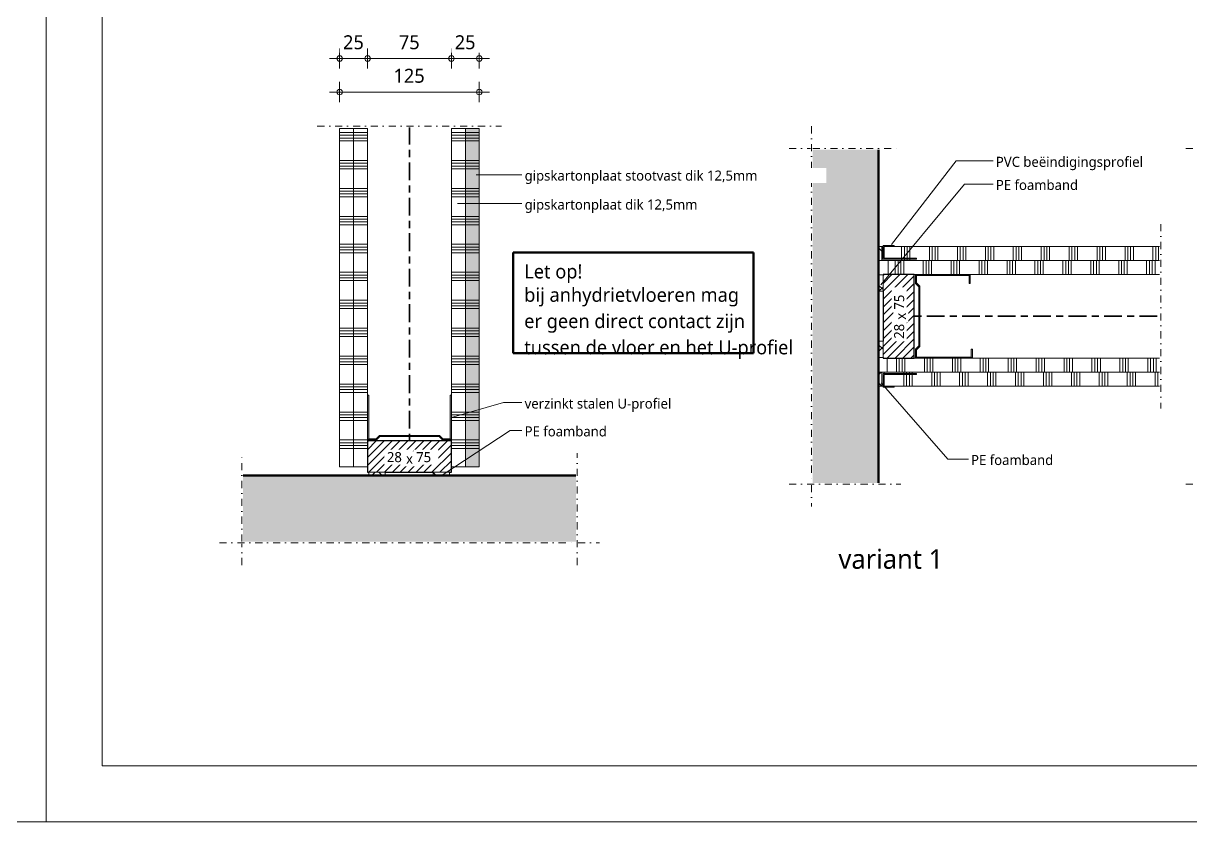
# Model space of a CAD drawing. Header units: millimetres. Extents: x -617 to 12931, y -7813 to -1363.
# Drawn here: x 1490 to 2535, y -4333 to -3619 of the extents above; entities that cross this region are included whole.
import ezdxf

# ---------------------------------------------------------------- set-up
doc = ezdxf.new("R2010")
doc.units = ezdxf.units.MM
doc.linetypes.add('Center', pattern=[31.75, 6.35, -4.7625, 15.875, -4.7625])
doc.linetypes.add('Dash dot', pattern=[15.875, 6.35, -4.7625, 0, -4.7625])
for name, color, linetype, lineweight in [('A-ANNO-DIMS', 211, 'Continuous', 13), ('A-ANNO-DIMS-5', 211, 'Continuous', 13), ('A-ANNO-IDEN', 131, 'Continuous', 18), ('A-ANNO-NOTE', 131, 'Continuous', 18), ('A-DETL', 90, 'Continuous', 13), ('A-DETL-CNTR', 5, 'Center', 35), ('A-DETL-GENF', 92, 'Continuous', 18), ('G-ANNO-TEXT', 231, 'Continuous', 13)]:
    doc.layers.add(name, color=color, linetype=linetype, lineweight=lineweight)
doc.styles.add('Segoe UI_2', font='segoeui.ttf', dxfattribs={"height": 9})
doc.styles.add('Segoe UI_3', font='segoeui.ttf', dxfattribs={"height": 12.5})
doc.styles.add('Segoe UI_4', font='segoeui.ttf', dxfattribs={"height": 17.5})
doc.dimstyles.new('2_5_mm', dxfattribs={"dimscale": 304.8, "dimtxt": 13.092049, "dimasz": 0.016404, "dimexe": 0.029528, "dimexo": 0.0625, "dimgap": 0.014764, "dimtad": 1, "dimdec": 0, "dimzin": 0, "dimdsep": 46, "dimtxsty": 'Segoe UI_3', "dimblk1": 'DOTBLANK', "dimblk2": 'DOTBLANK', "dimsah": 1, "dimcen": 0.09, "dimdle": 0.029528, "dimazin": 0, "dimtfac": 1, "dimtdec": 4, "dimtix": 1, "dimtmove": 0, "dimatfit": 3, "dimfxl": 0.029528, "dimfxlon": 1, "dimtvp": 1, "dimtfill": 1, "dimtolj": 1, "dimtzin": 0, "dimarcsym": 2})

# ---------------------------------------------------------------- blocks, each defined once
blk = doc.blocks.new('40  gipsplaat - D12_5-V122-22_1 Principedetails metalstud')
at = {"layer": 'A-DETL-GENF', "lineweight": 13}
h = blk.add_hatch(dxfattribs=at)
h.set_pattern_fill('FP_149', color=256, style=0, pattern_type=2)
h.set_pattern_definition([(270, (4025.7, 1798.286), (25, 1e-15), []), (270, (4028.2, 1798.286), (25, 1e-15), []), (270, (4030.7, 1798.286), (25, 1e-15), []), (270, (4033.2, 1798.286), (25, 1e-15), [])])
h.paths.add_polyline_path([(0, 12.5), (0, 0), (302.5, 0), (302.5, 12.5), (23, 12.5)])
at = {"layer": 'A-DETL-GENF'}
for p, q in [((302.5, 12.5), (0, 12.5)), ((0, 12.5), (0, 0)), ((0, 12.5), (0, 0)), ((302.5, 0), (302.5, 12.5)), ((302.5, 0), (302.5, 12.5)), ((0, 0), (23, 0)), ((23, 0), (25, 0)), ((23, 0), (25, 0)), ((25, 0), (64, 0)), ((64, 0), (302.5, 0)), ((64, 0), (302.5, 0))]:
    blk.add_line(p, q, dxfattribs=at)
blk = doc.blocks.new('40  gipsplaat - D12_5-V123-22_1 Principedetails metalstud')
at = {"layer": 'A-DETL-GENF', "lineweight": 13}
h = blk.add_hatch(dxfattribs=at)
h.set_pattern_fill('FP_150', color=256, style=0, pattern_type=2)
h.set_pattern_definition([(270, (4025.7, 1785.786), (25, 1e-15), []), (270, (4028.2, 1785.786), (25, 1e-15), []), (270, (4030.7, 1785.786), (25, 1e-15), []), (270, (4033.2, 1785.786), (25, 1e-15), [])])
h.paths.add_polyline_path([(0, 12.5), (0, 0), (302.5, 0), (302.5, 12.5)])
at = {"layer": 'A-DETL-GENF'}
for p, q in [((302.5, 12.5), (0, 12.5)), ((0, 12.5), (0, 0)), ((302.5, 12.5), (0, 12.5)), ((0, 12.5), (0, 0)), ((302.5, 0), (302.5, 12.5)), ((302.5, 0), (302.5, 12.5)), ((0, 0), (302.5, 0)), ((0, 0), (302.5, 0))]:
    blk.add_line(p, q, dxfattribs=at)
blk = doc.blocks.new('40  gipsplaat - D12_5-V124-22_1 Principedetails metalstud')
at = {"layer": 'A-DETL-GENF', "lineweight": 13}
h = blk.add_hatch(dxfattribs=at)
h.set_pattern_fill('FP_151', color=256, style=0, pattern_type=2)
h.set_pattern_definition([(270, (4025.7, 1885.786), (25, 1e-15), []), (270, (4028.2, 1885.786), (25, 1e-15), []), (270, (4030.7, 1885.786), (25, 1e-15), []), (270, (4033.2, 1885.786), (25, 1e-15), [])])
h.paths.add_polyline_path([(0, 12.5), (0, 0), (302.5, 0), (302.5, 12.5), (23, 12.5)])
at = {"layer": 'A-DETL-GENF'}
for p, q in [((23, 12.5), (0, 12.5)), ((0, 12.5), (0, 0)), ((0, 12.5), (0, 0)), ((25, 12.5), (23, 12.5)), ((25, 12.5), (23, 12.5)), ((64, 12.5), (25, 12.5)), ((302.5, 12.5), (64, 12.5)), ((302.5, 12.5), (64, 12.5)), ((302.5, 0), (302.5, 12.5)), ((302.5, 0), (302.5, 12.5)), ((0, 0), (302.5, 0))]:
    blk.add_line(p, q, dxfattribs=at)
blk = doc.blocks.new('40  gipsplaat - stootvast D12_5-V125-22_1 Principedetails metalstud')
at = {"layer": 'A-DETL-GENF'}
blk.add_hatch(color=256, dxfattribs=at).paths.add_polyline_path([(0, 0), (302.5, 0), (302.5, 12.5), (0, 12.5)])
at = {"layer": 'A-DETL-GENF', "lineweight": 13}
h = blk.add_hatch(dxfattribs=at)
h.set_pattern_fill('FP_152', color=256, style=0, pattern_type=2)
h.set_pattern_definition([(270, (4025.7, 1898.286), (25, 1e-15), []), (270, (4028.2, 1898.286), (25, 1e-15), []), (270, (4030.7, 1898.286), (25, 1e-15), []), (270, (4033.2, 1898.286), (25, 1e-15), [])])
h.paths.add_polyline_path([(0, 0), (302.5, 0), (302.5, 12.5), (0, 12.5)])
at = {"layer": 'A-DETL-GENF'}
for p, q in [((302.5, 12.5), (0, 12.5)), ((0, 12.5), (0, 0)), ((302.5, 12.5), (0, 12.5)), ((0, 12.5), (0, 0)), ((302.5, 0), (302.5, 12.5)), ((302.5, 0), (302.5, 12.5)), ((0, 0), (302.5, 0)), ((0, 0), (302.5, 0))]:
    blk.add_line(p, q, dxfattribs=at)
blk = doc.blocks.new('22 metalstud profiel - 75 mm hor-4394544-22_1 Principedetails metalstud')
at = {"layer": 'A-DETL-GENF'}
blk.add_hatch(color=256, dxfattribs=at).paths.add_polyline_path([(36.5, 0), (29.5, 0), (26.5, -3), (-26.5, -3), (-29.5, 0), (-36.5, 0), (-37.5, -1), (-37.5, -40), (-36.5, -40), (-36.5, -1), (-29.9, -1), (-26.9, -4), (26.9, -4), (29.9, -1), (36.5, -1), (36.5, -40), (37.5, -40), (37.5, -1)])
for p, q in [((-36.5, 0), (-37.5, -1)), ((-29.5, 0), (-36.5, 0)), ((-26.5, -3), (-29.5, 0)), ((29.5, 0), (26.5, -3)), ((36.5, 0), (29.5, 0)), ((37.5, -1), (36.5, 0)), ((-37.5, -1), (-37.5, -40)), ((-36.5, -40), (-36.5, -1)), ((-36.5, -1), (-29.9, -1)), ((-29.9, -1), (-26.9, -4)), ((-26.9, -4), (26.9, -4)), ((26.5, -3), (-26.5, -3)), ((26.9, -4), (29.9, -1)), ((29.9, -1), (36.5, -1)), ((36.5, -1), (36.5, -40)), ((37.5, -40), (37.5, -1)), ((-37.5, -40), (-36.5, -40)), ((36.5, -40), (37.5, -40)), ((37.5, -40), (36.5, -40))]:
    blk.add_line(p, q, dxfattribs=at)
blk = doc.blocks.new('00 afbreeklijn 1 s l - Type 1-V18-22_1 Principedetails metalstud')
at = {"layer": 'A-DETL-GENF', "linetype": 'Dash dot'}
blk.add_line((145, 0), (-20, 0), dxfattribs=at)
blk = doc.blocks.new('40  gipsplaat - D12_5-V132-22_1 Principedetails metalstud')
at = {"layer": 'A-DETL-GENF', "lineweight": 13}
h = blk.add_hatch(dxfattribs=at)
h.set_pattern_fill('FP_159', color=256, style=0, pattern_type=2)
h.set_pattern_definition([(90, (-2254.354, 3843.67), (-25, 1e-15), []), (90, (-2251.854, 3843.67), (-25, 1e-15), []), (90, (-2249.354, 3843.67), (-25, 1e-15), []), (90, (-2246.854, 3843.67), (-25, 1e-15), [])])
h.paths.add_polyline_path([(0, 0), (242.9, 0), (242.9, 12.5), (0, 12.5)])
at = {"layer": 'A-DETL-GENF'}
for p, q in [((242.9, 12.5), (0, 12.5)), ((0, 12.5), (0, 0)), ((0, 12.5), (0, 0)), ((0, 0), (23.4, 0)), ((23.4, 0), (25.4, 0)), ((23.4, 0), (25.4, 0)), ((25.4, 0), (64.4, 0)), ((64.4, 0), (72.4, 0)), ((72.4, 0), (242.9, 0)), ((72.4, 0), (242.9, 0))]:
    blk.add_line(p, q, dxfattribs=at)
blk = doc.blocks.new('40  gipsplaat - D12_5-V133-22_1 Principedetails metalstud')
at = {"layer": 'A-DETL-GENF', "lineweight": 13}
h = blk.add_hatch(dxfattribs=at)
h.set_pattern_fill('FP_160', color=256, style=0, pattern_type=2)
h.set_pattern_definition([(90, (-2248.74, 3831.17), (-25, 1e-15), []), (90, (-2246.24, 3831.17), (-25, 1e-15), []), (90, (-2243.74, 3831.17), (-25, 1e-15), []), (90, (-2241.24, 3831.17), (-25, 1e-15), [])])
h.paths.add_polyline_path([(2, 0), (248.5, 0), (248.5, 12.5), (2, 12.5), (2, 2), (31, 2), (31, 1), (1, 1), (1, 12.5), (0, 12.5), (0, 0), (1, 0)])
at = {"layer": 'A-DETL-GENF'}
for p, q in [((1, 12.5), (0, 12.5)), ((0, 12.5), (0, 0)), ((1, 12.5), (0, 12.5)), ((11, 12.5), (2, 12.5)), ((248.5, 12.5), (11, 12.5)), ((248.5, 12.5), (11, 12.5)), ((0, 0), (248.5, 0)), ((0, 0), (248.5, 0))]:
    blk.add_line(p, q, dxfattribs=at)
blk = doc.blocks.new('40  gipsplaat - D12_5-V134-22_1 Principedetails metalstud')
at = {"layer": 'A-DETL-GENF', "lineweight": 13}
h = blk.add_hatch(dxfattribs=at)
h.set_pattern_fill('FP_161', color=256, style=0, pattern_type=2)
h.set_pattern_definition([(90, (-2253.286, 3931.17), (-25, 1e-15), []), (90, (-2250.786, 3931.17), (-25, 1e-15), []), (90, (-2248.286, 3931.17), (-25, 1e-15), []), (90, (-2245.786, 3931.17), (-25, 1e-15), [])])
h.paths.add_polyline_path([(0, 0), (244, 0), (244, 12.5), (0, 12.5), (0, 8.2)])
at = {"layer": 'A-DETL-GENF'}
for p, q in [((24.5, 12.5), (0, 12.5)), ((0, 12.5), (0, 0)), ((0, 12.5), (0, 0)), ((26.5, 12.5), (24.5, 12.5)), ((26.5, 12.5), (24.5, 12.5)), ((65.5, 12.5), (26.5, 12.5)), ((75.5, 12.5), (65.5, 12.5)), ((244, 12.5), (75.5, 12.5)), ((244, 12.5), (75.5, 12.5)), ((0, 0), (244, 0))]:
    blk.add_line(p, q, dxfattribs=at)
blk = doc.blocks.new('40  gipsplaat - D12_5-V135-22_1 Principedetails metalstud')
at = {"layer": 'A-DETL-GENF', "lineweight": 13}
h = blk.add_hatch(dxfattribs=at)
h.set_pattern_fill('FP_162', color=256, style=0, pattern_type=2)
h.set_pattern_definition([(90, (-2246.74, 3943.67), (-25, 1e-15), []), (90, (-2244.24, 3943.67), (-25, 1e-15), []), (90, (-2241.74, 3943.67), (-25, 1e-15), []), (90, (-2239.24, 3943.67), (-25, 1e-15), [])])
h.paths.add_polyline_path([(33, 0), (250.5, 0), (250.5, 12.5), (2, 12.5), (2, 0), (3, 0), (3, 11.5), (33, 11.5), (33, 10.5), (4, 10.5), (4, 0), (13, 0)])
at = {"layer": 'A-DETL-GENF'}
for p, q in [((250.5, 12.5), (2, 12.5)), ((250.5, 12.5), (2, 12.5)), ((2, 0), (3, 0)), ((2, 0), (3, 0)), ((13, 0), (250.5, 0)), ((13, 0), (250.5, 0))]:
    blk.add_line(p, q, dxfattribs=at)
blk = doc.blocks.new('22 metalstud profiel - 75 mm vert-4394541-22_1 Principedetails metalstud')
at = {"layer": 'A-DETL-GENF'}
blk.add_hatch(color=256, dxfattribs=at).paths.add_polyline_path([(29.5, 0), (26.5, -3), (-26.5, -3), (-29.5, 0), (-36.5, 0), (-37.5, -1), (-37.5, -50), (-36.5, -51), (-29.5, -51), (-29.5, -50), (-36.5, -50), (-36.5, -1), (-29.9, -1), (-26.9, -4), (26.9, -4), (29.9, -1), (36.5, -1), (36.5, -48), (29.5, -48), (29.5, -49), (36.5, -49), (37.5, -48), (37.5, -1), (36.5, 0)])
for p, q in [((-36.5, 0), (-37.5, -1)), ((-29.5, 0), (-36.5, 0)), ((-26.5, -3), (-29.5, 0)), ((29.5, 0), (26.5, -3)), ((36.5, 0), (29.5, 0)), ((37.5, -1), (36.5, 0)), ((-37.5, -1), (-37.5, -50)), ((-36.5, -50), (-36.5, -1)), ((-36.5, -1), (-29.9, -1)), ((-29.9, -1), (-26.9, -4)), ((-26.9, -4), (26.9, -4)), ((26.5, -3), (-26.5, -3)), ((26.9, -4), (29.9, -1)), ((29.9, -1), (36.5, -1)), ((36.5, -1), (36.5, -48)), ((37.5, -48), (37.5, -1)), ((-37.5, -50), (-36.5, -51)), ((-29.5, -50), (-36.5, -50)), ((-36.5, -51), (-29.5, -51)), ((-29.5, -51), (-29.5, -50)), ((36.5, -48), (29.5, -48)), ((29.5, -48), (29.5, -49)), ((29.5, -49), (36.5, -49)), ((36.5, -49), (37.5, -48))]:
    blk.add_line(p, q, dxfattribs=at)
blk = doc.blocks.new('30 rugvulling kitvoeg - vierkante rugvulling-V136-22_1 Principedetails metalstud')
at = {"layer": 'A-DETL-GENF', "lineweight": 13}
h = blk.add_hatch(dxfattribs=at)
h.set_pattern_fill('FP_163', color=256, style=0, pattern_type=2)
h.set_pattern_definition([(45, (-2255.74, 3943.67), (-10.6066, 10.6066), []), (135, (-2255.74, 3943.67), (-10.6066, -10.6066), [])])
h.paths.add_polyline_path([(3, 0), (3, 12.5), (0, 12.5), (0, 0)])
at = {"layer": 'A-DETL-GENF'}
for p, q in [((3, 12.5), (0, 12.5)), ((3, 0), (3, 12.5)), ((0, 0), (3, 0))]:
    blk.add_line(p, q, dxfattribs=at)
blk = doc.blocks.new('42 PVC beëindigingsprofiel - Type 3741-2060503-22_1 Principedetails metalstud')
at = {"layer": 'A-DETL-GENF'}
for p, q in [((-1, 13.5), (-11, 13.5)), ((-11, 13.5), (-11, 12.5)), ((-11, 12.5), (-2, 12.5)), ((-2, 12.5), (-2, 2)), ((-1, 1), (-1, 13.5)), ((-2, 2), (-31, 2)), ((-31, 2), (-31, 1)), ((-31, 1), (-1, 1))]:
    blk.add_line(p, q, dxfattribs=at)
blk = doc.blocks.new('42 PVC beëindigingsprofiel - Type 3741-4977620-22_1 Principedetails metalstud')
at = {"layer": 'A-DETL-GENF'}
for p, q in [((-1, -1), (-31, -1)), ((-31, -1), (-31, -2)), ((-31, -2), (-2, -2)), ((-2, -2), (-2, -12.5)), ((-1, -13.5), (-1, -1)), ((-2, -12.5), (-11, -12.5)), ((-11, -12.5), (-11, -13.5)), ((-11, -13.5), (-1, -13.5))]:
    blk.add_line(p, q, dxfattribs=at)
blk = doc.blocks.new('30 rugvulling kitvoeg - vierkante rugvulling-V137-22_1 Principedetails metalstud')
at = {"layer": 'A-DETL-GENF', "lineweight": 13}
h = blk.add_hatch(dxfattribs=at)
h.set_pattern_fill('FP_164', color=256, style=0, pattern_type=2)
h.set_pattern_definition([(45, (-2255.74, 3831.17), (-10.6066, 10.6066), []), (135, (-2255.74, 3831.17), (-10.6066, -10.6066), [])])
h.paths.add_polyline_path([(3, 0), (3, 12.5), (0, 12.5), (0, 0)])
at = {"layer": 'A-DETL-GENF'}
for p, q in [((3, 12.5), (0, 12.5)), ((3, 0), (3, 12.5)), ((0, 0), (3, 0))]:
    blk.add_line(p, q, dxfattribs=at)
blk = doc.blocks.new('20 balk_zachthout - 28x75-2078164-22_1 Principedetails metalstud')
at = {"layer": 'A-DETL-GENF', "lineweight": 13}
h = blk.add_hatch(dxfattribs=at)
h.set_pattern_fill('FP_165', color=256, style=0, pattern_type=2)
h.set_pattern_definition([(45, (-1798.286, 4020.699), (-3.535534, 3.535534), [])])
h.paths.add_polyline_path([(75, 0), (75, 28), (0, 28), (0, 0), (73.5, 0)])
at = {"layer": 'A-DETL-GENF', "lineweight": 25}
for p, q in [((75, 28), (0, 28)), ((0, 28), (0, 0)), ((75, 0), (75, 28)), ((0, 0), (1.3, 0)), ((15.9, 0), (58.8, 0)), ((73.5, 0), (75, 0))]:
    blk.add_line(p, q, dxfattribs=at)
blk = doc.blocks.new('20 balk_zachthout - 28x75-V138-22_1 Principedetails metalstud')
at = {"layer": 'A-DETL-GENF', "lineweight": 13}
h = blk.add_hatch(dxfattribs=at)
h.set_pattern_fill('FP_167', color=256, style=0, pattern_type=2)
h.set_pattern_definition([(315, (3918.67, 2287.74), (3.535534, 3.535534), [])])
h.paths.add_polyline_path([(0, 0), (75, 0), (75, 28), (0, 28)])
at = {"layer": 'A-DETL-GENF', "lineweight": 25}
for p, q in [((0.6, 28), (0, 28)), ((0, 28), (0, 0)), ((59.8, 28), (15.2, 28)), ((75, 28), (74.4, 28)), ((75, 0), (75, 28)), ((0, 0), (75, 0))]:
    blk.add_line(p, q, dxfattribs=at)
blk = doc.blocks.new('30 rugvulling kitvoeg - vierkante rugvulling-4464671-22_1 Principedetails metalstud')
at = {"layer": 'A-DETL-GENF', "lineweight": 13}
h = blk.add_hatch(dxfattribs=at)
h.set_pattern_fill('FP_629', color=256, style=0, pattern_type=2)
h.set_pattern_definition([(45, (-1799.536, 4020.699), (-10.6066, 10.6066), []), (135, (-1799.536, 4020.699), (-10.6066, -10.6066), [])])
h.paths.add_polyline_path([(0, -3), (14.6, -3), (14.6, 0), (0, 0)])
at = {"layer": 'A-DETL-GENF'}
for p, q in [((14.6, 0), (0, 0)), ((0, 0), (0, -3)), ((14.6, -3), (14.6, 0))]:
    blk.add_line(p, q, dxfattribs=at)
blk = doc.blocks.new('30 rugvulling kitvoeg - vierkante rugvulling-V514-22_1 Principedetails metalstud')
at = {"layer": 'A-DETL-GENF', "lineweight": 13}
h = blk.add_hatch(dxfattribs=at)
h.set_pattern_fill('FP_630', color=256, style=0, pattern_type=2)
h.set_pattern_definition([(45, (-1857.129, 4020.699), (-10.6066, 10.6066), []), (135, (-1857.129, 4020.699), (-10.6066, -10.6066), [])])
h.paths.add_polyline_path([(3.1, -3), (14.6, -3), (14.6, 0), (0, 0), (0, -3)])
at = {"layer": 'A-DETL-GENF'}
for p, q in [((14.6, 0), (0, 0)), ((0, 0), (0, -3)), ((14.6, -3), (14.6, 0))]:
    blk.add_line(p, q, dxfattribs=at)
blk = doc.blocks.new('30 rugvulling kitvoeg - vierkante rugvulling-4464673-22_1 Principedetails metalstud')
at = {"layer": 'A-DETL-GENF', "lineweight": 13}
h = blk.add_hatch(dxfattribs=at)
h.set_pattern_fill('FP_633', color=256, style=0, pattern_type=2)
h.set_pattern_definition([(135, (-3844.22, -2259.74), (-10.6066, -10.6066), []), (225, (-3844.22, -2259.74), (10.6066, -10.6066), [])])
h.paths.add_polyline_path([(14.6, 0), (0, 0), (0, -4), (14.6, -4)])
at = {"layer": 'A-DETL-GENF'}
for p, q in [((14.6, 0), (0, 0)), ((0, 0), (0, -4)), ((14.6, -4), (14.6, 0))]:
    blk.add_line(p, q, dxfattribs=at)
blk = doc.blocks.new('30 rugvulling kitvoeg - vierkante rugvulling-4464674-22_1 Principedetails metalstud')
at = {"layer": 'A-DETL-GENF', "lineweight": 13}
h = blk.add_hatch(dxfattribs=at)
h.set_pattern_fill('FP_634', color=256, style=0, pattern_type=2)
h.set_pattern_definition([(315, (3918.119, 2259.74), (10.6066, 10.6066), []), (45, (3918.119, 2259.74), (-10.6066, 10.6066), [])])
h.paths.add_polyline_path([(0, 4), (0, 0), (14.6, 0), (14.6, 4)])
at = {"layer": 'A-DETL-GENF'}
for p, q in [((0, 4), (0, 0)), ((0, 0), (14.6, 0)), ((14.6, 0), (14.6, 4))]:
    blk.add_line(p, q, dxfattribs=at)
blk = doc.blocks.new('23 vloerweergave - 23 DI vloerweergave s e-2127734-22_1 Principedetails metalstud')
at = {"layer": 'A-DETL-GENF', "linetype": 'Dash dot'}
blk.add_hatch(color=256, dxfattribs=at).paths.add_polyline_path([(149, 0), (149, 59), (-149, 59), (-149, 0)])
for p, q in [((-150, 80), (-150, -20)), ((150, 80), (150, 61)), ((-151, 60), (-170, 60)), ((170, 60), (-149, 60)), ((150, 59), (150, -20))]:
    blk.add_line(p, q, dxfattribs=at)
at = {"layer": 'A-DETL-GENF', "lineweight": 50}
blk.add_line((-149, 0), (149, 0), dxfattribs=at)
blk = doc.blocks.new('DIMBLOCK55-22_1 Principedetails metalstud')
at = {"layer": 'A-ANNO-DIMS-5'}
for p, q in [((1773.3, -3680.6), (1773.3, -3671.6)), ((1898.3, -3680.6), (1898.3, -3671.6)), ((1764.3, -3680.6), (1907.3, -3680.6)), ((1773.3, -3680.6), (1773.3, -3689.6)), ((1898.3, -3680.6), (1898.3, -3689.6))]:
    blk.add_line(p, q, dxfattribs=at)
for centre in [(1773.3, -3680.6), (1898.3, -3680.6)]:
    blk.add_circle(centre, 2.5, dxfattribs=at)
at = {"layer": 'A-ANNO-DIMS-5', "color": 0, "insert": (1821.5, -3659.8), "char_height": 12.5, "width": 34.277, "attachment_point": 1, "line_spacing_factor": 1.142579, "style": 'Segoe UI_3', "bg_fill": 3, "box_fill_scale": 1.25, "bg_fill_color": 9, "bg_fill_true_color": 13158600, "bg_fill_transparency": 0}
blk.add_mtext('125', dxfattribs=at)
blk = doc.blocks.new('_DotBlank')
at = {"color": 0, "linetype": 'ByBlock', "lineweight": -2}
blk.add_line((-0.5, 0), (-1, 0), dxfattribs=at)
blk.add_circle((0, 0), 0.5, dxfattribs=at)
blk = doc.blocks.new('DIMBLOCK56-22_1 Principedetails metalstud')
at = {"layer": 'A-ANNO-DIMS-5'}
for p, q in [((1773.3, -3650.6), (1773.3, -3641.6)), ((1798.3, -3650.6), (1798.3, -3641.6)), ((1764.3, -3650.6), (1798.3, -3650.6)), ((1773.3, -3650.6), (1773.3, -3659.6)), ((1798.3, -3650.6), (1798.3, -3659.6))]:
    blk.add_line(p, q, dxfattribs=at)
for centre in [(1773.3, -3650.6), (1798.3, -3650.6)]:
    blk.add_circle(centre, 2.5, dxfattribs=at)
at = {"layer": 'A-ANNO-DIMS-5', "color": 0, "insert": (1776.3, -3629.8), "char_height": 12.5, "width": 22.852, "attachment_point": 1, "line_spacing_factor": 1.142579, "style": 'Segoe UI_3', "bg_fill": 3, "box_fill_scale": 1.25, "bg_fill_color": 9, "bg_fill_true_color": 13158600, "bg_fill_transparency": 0}
blk.add_mtext('25', dxfattribs=at)
blk = doc.blocks.new('DIMBLOCK57-22_1 Principedetails metalstud')
at = {"layer": 'A-ANNO-DIMS-5'}
for p, q in [((1798.3, -3650.6), (1798.3, -3641.6)), ((1873.3, -3650.6), (1873.3, -3641.6)), ((1798.3, -3650.6), (1873.3, -3650.6)), ((1798.3, -3650.6), (1798.3, -3659.6)), ((1873.3, -3650.6), (1873.3, -3659.6))]:
    blk.add_line(p, q, dxfattribs=at)
for centre in [(1798.3, -3650.6), (1873.3, -3650.6)]:
    blk.add_circle(centre, 2.5, dxfattribs=at)
at = {"layer": 'A-ANNO-DIMS-5', "color": 0, "insert": (1826.3, -3629.8), "char_height": 12.5, "width": 22.852, "attachment_point": 1, "line_spacing_factor": 1.142579, "style": 'Segoe UI_3', "bg_fill": 3, "box_fill_scale": 1.25, "bg_fill_color": 9, "bg_fill_true_color": 13158600, "bg_fill_transparency": 0}
blk.add_mtext('75', dxfattribs=at)
blk = doc.blocks.new('DIMBLOCK58-22_1 Principedetails metalstud')
at = {"layer": 'A-ANNO-DIMS-5'}
for p, q in [((1873.3, -3650.6), (1873.3, -3641.6)), ((1898.3, -3650.6), (1898.3, -3641.6)), ((1873.3, -3650.6), (1907.3, -3650.6)), ((1873.3, -3650.6), (1873.3, -3659.6)), ((1898.3, -3650.6), (1898.3, -3659.6))]:
    blk.add_line(p, q, dxfattribs=at)
for centre in [(1873.3, -3650.6), (1898.3, -3650.6)]:
    blk.add_circle(centre, 2.5, dxfattribs=at)
at = {"layer": 'A-ANNO-DIMS-5', "color": 0, "insert": (1876.3, -3629.8), "char_height": 12.5, "width": 22.852, "attachment_point": 1, "line_spacing_factor": 1.142579, "style": 'Segoe UI_3', "bg_fill": 3, "box_fill_scale": 1.25, "bg_fill_color": 9, "bg_fill_true_color": 13158600, "bg_fill_transparency": 0}
blk.add_mtext('25', dxfattribs=at)

msp = doc.modelspace()

# ---------------------------------------------------------------- linework, layer by layer
at = {"layer": 'A-ANNO-IDEN'}
for p, q in [((2267.3, -3816.9), (2325, -3742.2)), ((2325, -3742.2), (2360.7, -3742.2)), ((1895.6, -3754.5), (1938.9, -3754.5)), ((2332.6, -3762.9), (2360.7, -3762.9)), ((1878.9, -3780.4), (1938.9, -3780.4)), ((2257.9, -3940.7), (2317.8, -4008.9)), ((1873.3, -3971.7), (1920.1, -3958.4)), ((1920.1, -3958.4), (1938.9, -3958.4)), ((1925.8, -3983.3), (1938.9, -3983.3)), ((2317.8, -4008.9), (2338.5, -4008.9))]:
    msp.add_line(p, q, dxfattribs=at)
at = {"layer": 'A-DETL', "lineweight": 18}
for p, q in [((1510.7, -1363.2), (1510.7, -4333.2)), ((1560.7, -4283.2), (1560.7, -3008.2)), ((1560.7, -4283.2), (3560.7, -4283.2)), ((-589.3, -4333.2), (3610.7, -4333.2))]:
    msp.add_line(p, q, dxfattribs=at)
at = {"layer": 'A-DETL', "lineweight": 50}
for p, q in [((1928.7, -3824), (1928.7, -3914)), ((2143.7, -3824), (1928.7, -3824)), ((2143.7, -3914), (2143.7, -3824)), ((1928.7, -3914), (2143.7, -3914))]:
    msp.add_line(p, q, dxfattribs=at)
at = {"layer": 'A-DETL-CNTR'}
for p, q in [((1835.8, -3992.7), (1835.8, -3712.2)), ((2287.7, -3881.2), (2507.3, -3881.2))]:
    msp.add_line(p, q, dxfattribs=at)

# ---------------------------------------------------------------- block references
at = {"layer": 'A-DETL-GENF', "linetype": 'Dash dot'}
for name, p, rotation in [('00 afbreeklijn 1 s l - Type 1-V18-22_1 Principedetails metalstud', (1898.3, -3711.2), 180), ('23 vloerweergave - 23 DI vloerweergave s e-2127734-22_1 Principedetails metalstud', (2610.7, -3881.2), 89.99999999999991), ('00 afbreeklijn 1 s l - Type 1-V18-22_1 Principedetails metalstud', (2508.3, -3943.7), 89.99999999999991)]:
    msp.add_blockref(name, p, dxfattribs=dict(at, rotation=rotation))
at = {"layer": 'A-DETL-GENF'}
for name, p, rotation in [('40  gipsplaat - D12_5-V123-22_1 Principedetails metalstud', (1785.8, -4015.7), 90.00000000000115), ('40  gipsplaat - D12_5-V122-22_1 Principedetails metalstud', (1798.3, -4015.7), 90.00000000000134), ('40  gipsplaat - D12_5-V124-22_1 Principedetails metalstud', (1885.8, -4015.7), 90.00000000000018), ('40  gipsplaat - stootvast D12_5-V125-22_1 Principedetails metalstud', (1898.3, -4015.7), 90.00000000000018), ('42 PVC beëindigingsprofiel - Type 3741-4977620-22_1 Principedetails metalstud', (2258.7, -3831.2), 180), ('30 rugvulling kitvoeg - vierkante rugvulling-4464673-22_1 Principedetails metalstud', (2259.7, -3844.2), 269.9999999999997), ('22 metalstud profiel - 75 mm vert-4394541-22_1 Principedetails metalstud', (2288.7, -3881.2), 89.99999999999991), ('30 rugvulling kitvoeg - vierkante rugvulling-4464674-22_1 Principedetails metalstud', (2259.7, -3918.1), 90.00000000000028), ('42 PVC beëindigingsprofiel - Type 3741-2060503-22_1 Principedetails metalstud', (2258.7, -3931.2), 180), ('22 metalstud profiel - 75 mm hor-4394544-22_1 Principedetails metalstud', (1835.8, -3991.7), 180)]:
    msp.add_blockref(name, p, dxfattribs=dict(at, rotation=rotation))
for name, p in [('30 rugvulling kitvoeg - vierkante rugvulling-V137-22_1 Principedetails metalstud', (2255.7, -3831.2)), ('40  gipsplaat - D12_5-V133-22_1 Principedetails metalstud', (2258.7, -3831.2)), ('40  gipsplaat - D12_5-V132-22_1 Principedetails metalstud', (2264.4, -3843.7)), ('40  gipsplaat - D12_5-V134-22_1 Principedetails metalstud', (2263.3, -3931.2)), ('30 rugvulling kitvoeg - vierkante rugvulling-V136-22_1 Principedetails metalstud', (2255.7, -3943.7)), ('40  gipsplaat - D12_5-V135-22_1 Principedetails metalstud', (2256.7, -3943.7)), ('30 rugvulling kitvoeg - vierkante rugvulling-4464671-22_1 Principedetails metalstud', (1799.5, -4020.7)), ('30 rugvulling kitvoeg - vierkante rugvulling-V514-22_1 Principedetails metalstud', (1857.1, -4020.7))]:
    msp.add_blockref(name, p, dxfattribs=at)
at = {"layer": 'A-DETL-GENF', "lineweight": 25, "rotation": 89.99999999999973}
msp.add_blockref('20 balk_zachthout - 28x75-V138-22_1 Principedetails metalstud', (2287.7, -3918.7), dxfattribs=at)
at = {"layer": 'A-DETL-GENF', "lineweight": 25}
msp.add_blockref('20 balk_zachthout - 28x75-2078164-22_1 Principedetails metalstud', (1798.3, -4020.7), dxfattribs=at)

# ---------------------------------------------------------------- texts
at = {"layer": 'G-ANNO-TEXT', "color": 7, "attachment_point": 1}
for s, insert, char_height, width, style in [('Let op!', (1938.5, -3834.8), 12.5, 65.338, 'Segoe UI_3'), ('bij anhydrietvloeren mag', (1938.5, -3855.7), 12.5, 234.494, 'Segoe UI_3'), ('er geen direct contact zijn', (1938.5, -3879.2), 12.5, 243.312, 'Segoe UI_3'), ('tussen de vloer en het U-profiel', (1938.5, -3902.7), 12.5, 297.025, 'Segoe UI_3'), ('variant 1', (2219.8, -4089.5), 17.5, 113.84, 'Segoe UI_4')]:
    msp.add_mtext(s, dxfattribs=dict(at, insert=insert, char_height=char_height, width=width, style=style))

# ---------------------------------------------------------------- dimensions: what is measured, and where the dimension line sits
at = {"layer": 'A-ANNO-DIMS'}
dim = msp.add_linear_dim(base=(1898.3, -3680.6), p1=(1773.3, -3671.6), p2=(1898.3, -3671.6), dimstyle='2_5_mm', override={"dimpost": '<>', "dimfxl": 125}, dxfattribs=at)
dim.commit()
dim.dimension.update_dxf_attribs({"geometry": 'DIMBLOCK55-22_1 Principedetails metalstud', "text_midpoint": (1835.8, -3669.6)})

# ---------------------------------------------------------------- next in the draw order: texts
at = {"layer": 'A-ANNO-IDEN', "lineweight": 13, "char_height": 9, "attachment_point": 1, "style": 'Segoe UI_2', "bg_fill": 3, "box_fill_scale": 1.25, "bg_fill_color": 9, "bg_fill_true_color": 13158600, "bg_fill_transparency": 0}
for s, insert, width in [('PVC beëindigingsprofiel', (2360.7, -3738.5), 171.962), ('PE foamband', (2360.7, -3759.2), 93.797), ('gipskartonplaat dik 12,5mm', (1938.9, -3776.7), 198.818), ('verzinkt stalen U-profiel', (1938.9, -3954.7), 169.958), ('PE foamband', (1938.9, -3979.6), 93.797), ('PE foamband', (2338.5, -4005.2), 93.797)]:
    msp.add_mtext(s, dxfattribs=dict(at, insert=insert, width=width))
at = {"layer": 'A-ANNO-NOTE', "lineweight": 13, "insert": (2271.1, -3884.2), "char_height": 9, "width": 7.215, "attachment_point": 1, "rotation": 90, "style": 'Segoe UI_2', "bg_fill": 3, "box_fill_scale": 1.25, "bg_fill_color": 9, "bg_fill_true_color": 13158600, "bg_fill_transparency": 0}
msp.add_mtext('x', dxfattribs=at)
at = {"layer": 'A-ANNO-NOTE', "lineweight": 13, "insert": (1832.7, -4004.1), "char_height": 9, "width": 7.215, "attachment_point": 1, "style": 'Segoe UI_2', "bg_fill": 3, "box_fill_scale": 1.25, "bg_fill_color": 9, "bg_fill_true_color": 13158600, "bg_fill_transparency": 0}
msp.add_mtext('x', dxfattribs=at)

# ---------------------------------------------------------------- next in the draw order: dimensions: what is measured, and where the dimension line sits
at = {"layer": 'A-ANNO-DIMS'}
dim = msp.add_linear_dim(base=(1798.3, -3650.6), p1=(1773.3, -3641.6), p2=(1798.3, -3641.6), dimstyle='2_5_mm', override={"dimpost": '<>', "dimfxl": 25}, dxfattribs=at)
dim.commit()
dim.dimension.update_dxf_attribs({"geometry": 'DIMBLOCK56-22_1 Principedetails metalstud', "text_midpoint": (1785.8, -3639.6)})

# ---------------------------------------------------------------- next in the draw order: texts
at = {"layer": 'A-ANNO-NOTE', "lineweight": 13, "insert": (2269.6, -3875.2), "char_height": 9, "width": 17.637, "attachment_point": 1, "rotation": 90, "style": 'Segoe UI_2', "bg_fill": 3, "box_fill_scale": 1.25, "bg_fill_color": 9, "bg_fill_true_color": 13158600, "bg_fill_transparency": 0}
msp.add_mtext('75', dxfattribs=at)
at = {"layer": 'A-ANNO-NOTE', "lineweight": 13, "insert": (1841.8, -4002.6), "char_height": 9, "width": 17.637, "attachment_point": 1, "style": 'Segoe UI_2', "bg_fill": 3, "box_fill_scale": 1.25, "bg_fill_color": 9, "bg_fill_true_color": 13158600, "bg_fill_transparency": 0}
msp.add_mtext('75', dxfattribs=at)

# ---------------------------------------------------------------- next in the draw order: dimensions: what is measured, and where the dimension line sits
at = {"layer": 'A-ANNO-DIMS'}
dim = msp.add_linear_dim(base=(1873.3, -3650.6), p1=(1798.3, -3641.6), p2=(1873.3, -3641.6), dimstyle='2_5_mm', override={"dimpost": '<>', "dimfxl": 75}, dxfattribs=at)
dim.commit()
dim.dimension.update_dxf_attribs({"geometry": 'DIMBLOCK57-22_1 Principedetails metalstud', "text_midpoint": (1835.8, -3639.7)})

# ---------------------------------------------------------------- next in the draw order: linework, layer by layer
at = {"layer": 'A-ANNO-IDEN'}
for p, q in [((2257.8, -3853.1), (2332.6, -3762.9)), ((1865.2, -4023.4), (1925.8, -3983.3))]:
    msp.add_line(p, q, dxfattribs=at)

# ---------------------------------------------------------------- next in the draw order: texts
at = {"layer": 'A-ANNO-NOTE', "lineweight": 13, "insert": (2269.6, -3901.3), "char_height": 9, "width": 17.637, "attachment_point": 1, "rotation": 90, "style": 'Segoe UI_2', "bg_fill": 3, "box_fill_scale": 1.25, "bg_fill_color": 9, "bg_fill_true_color": 13158600, "bg_fill_transparency": 0}
msp.add_mtext('28', dxfattribs=at)
at = {"layer": 'A-ANNO-NOTE', "lineweight": 13, "insert": (1815.6, -4002.6), "char_height": 9, "width": 17.637, "attachment_point": 1, "style": 'Segoe UI_2', "bg_fill": 3, "box_fill_scale": 1.25, "bg_fill_color": 9, "bg_fill_true_color": 13158600, "bg_fill_transparency": 0}
msp.add_mtext('28', dxfattribs=at)

# ---------------------------------------------------------------- next in the draw order: dimensions: what is measured, and where the dimension line sits
at = {"layer": 'A-ANNO-DIMS'}
dim = msp.add_linear_dim(base=(1898.3, -3650.6), p1=(1873.3, -3641.6), p2=(1898.3, -3641.6), dimstyle='2_5_mm', override={"dimpost": '<>', "dimfxl": 25}, dxfattribs=at)
dim.commit()
dim.dimension.update_dxf_attribs({"geometry": 'DIMBLOCK58-22_1 Principedetails metalstud', "text_midpoint": (1885.8, -3639.6)})

# ---------------------------------------------------------------- next in the draw order: block references
at = {"layer": 'A-DETL-GENF', "linetype": 'Dash dot'}
for p, rotation in [((2255.7, -3881.2), 89.99999999999991), ((1835.8, -4023.7), 180)]:
    msp.add_blockref('23 vloerweergave - 23 DI vloerweergave s e-2127734-22_1 Principedetails metalstud', p, dxfattribs=dict(at, rotation=rotation))

# ---------------------------------------------------------------- next in the draw order: texts
at = {"layer": 'A-ANNO-IDEN', "lineweight": 13, "insert": (1938.9, -3750.8), "char_height": 9, "width": 267.764, "attachment_point": 1, "style": 'Segoe UI_2', "bg_fill": 3, "box_fill_scale": 1.25, "bg_fill_color": 9, "bg_fill_true_color": 13158600, "bg_fill_transparency": 0}
msp.add_mtext('gipskartonplaat stootvast dik 12,5mm', dxfattribs=at)

doc.saveas('drawing.dxf')
